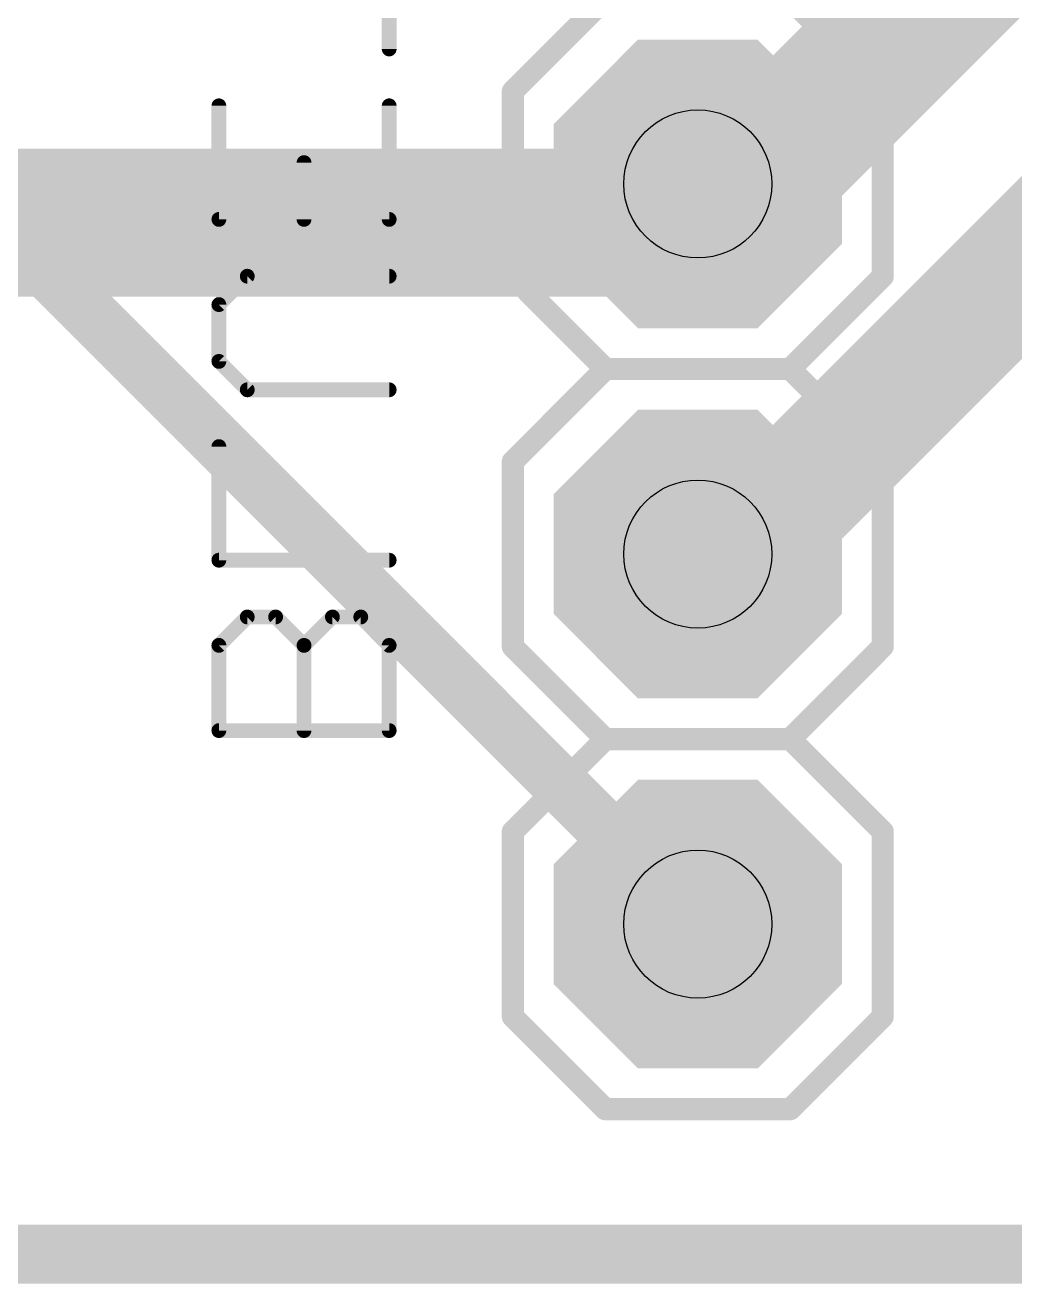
# Model space of a CAD drawing. Extents: x -15 to 99, y 4 to 73.
# Drawn here: x 51.97 to 58.76, y 3.61 to 12.25 of the extents above; entities that cross this region are included whole.
import ezdxf

# ---------------------------------------------------------------- set-up
doc = ezdxf.new("R2010")
doc.units = 0
for name, color, linetype in [('1', 22, 'CONTINUOUS'), ('122', 253, 'CONTINUOUS'), ('16', 175, 'CONTINUOUS'), ('17', 82, 'CONTINUOUS'), ('20', 7, 'CONTINUOUS'), ('21', 253, 'CONTINUOUS'), ('29', 253, 'CONTINUOUS'), ('30', 253, 'CONTINUOUS'), ('44', 253, 'CONTINUOUS'), ('51', 253, 'CONTINUOUS')]:
    doc.layers.add(name, color=color, linetype=linetype)

# ---------------------------------------------------------------- blocks, each defined once
blk = doc.blocks.new('RECT')
blk.add_solid([(-0.5, -0.5), (0.5, -0.5), (-0.5, 0.5), (0.5, 0.5)])
blk = doc.blocks.new('OCTAGONP')
at = {"const_width": 0.5}
blk.add_lwpolyline([(-0.25, -0.1036), (-0.25, 0.1036), (-0.1036, 0.25), (0.1036, 0.25), (0.25, 0.1036), (0.25, -0.1036), (0.1036, -0.25), (-0.1036, -0.25), (-0.25, -0.1036), (-0.25, 0.1036)], dxfattribs=at)

msp = doc.modelspace()

# ---------------------------------------------------------------- linework, layer by layer
at = {"layer": '1'}
for points, const_width in [([(56.4515, 11.1125), (56.5855, 11.1554)], 1.016), ([(56.4515, 11.1125), (56.2293, 10.8902)], 1.016), ([(56.2293, 10.8902), (15.5575, 10.8902)], 1.016), ([(5.08, 3.81), (95.25, 3.81)], 0.4064)]:
    msp.add_lwpolyline(points, dxfattribs=dict(at, const_width=const_width))
at = {"layer": '1', "const_width": 0.508}
for points in [[(56.663, 10.9135, 1), (56.508, 11.3973)], [(56.374, 11.3544, 1), (56.529, 10.8706)], [(56.6311, 10.9329, 1), (56.2719, 11.2921)], [(56.0496, 11.0699, 1), (56.4089, 10.7106)], [(56.2293, 10.6363, 1), (56.2293, 11.1442)]]:
    msp.add_lwpolyline(points, format="xyb", dxfattribs=at)
at = {"layer": '122', "const_width": 0.1016}
for points in [[(54.4661, 12.0815), (54.4661, 12.8611)], [(53.2967, 10.9121), (53.2967, 11.6917)], [(54.4661, 11.6917), (54.4661, 10.9121)], [(53.8814, 10.9121), (53.8814, 11.3019)], [(54.4661, 10.9121), (53.2967, 10.9121)], [(53.2967, 10.3274), (53.4916, 10.5223)], [(53.4916, 10.5223), (54.4661, 10.5223)], [(53.2967, 9.9376), (53.2967, 10.3274)], [(53.4916, 9.7427), (53.2967, 9.9376)], [(54.4661, 9.7427), (53.4916, 9.7427)], [(53.2967, 8.5733), (53.2967, 9.3529)], [(54.4661, 8.5733), (53.2967, 8.5733)], [(53.4916, 8.1835), (53.2967, 7.9886)], [(53.6865, 8.1835), (53.4916, 8.1835)], [(53.8814, 7.9886), (53.6865, 8.1835)], [(54.0763, 8.1835), (53.8814, 7.9886)], [(54.2712, 8.1835), (54.0763, 8.1835)], [(54.4661, 7.9886), (54.2712, 8.1835)], [(53.2967, 7.9886), (53.2967, 7.4039)], [(53.8814, 7.4039), (53.8814, 7.9886)], [(54.4661, 7.4039), (54.4661, 7.9886)], [(53.2967, 7.4039), (54.4661, 7.4039)]]:
    msp.add_lwpolyline(points, dxfattribs=at)
at = {"layer": '122', "const_width": 0.0508}
for points in [[(54.4407, 12.0815, 1), (54.4915, 12.0815)], [(53.3221, 11.6917, 1), (53.2713, 11.6917)], [(54.4915, 11.6917, 1), (54.4407, 11.6917)], [(53.9068, 11.3019, 1), (53.856, 11.3019)], [(53.2967, 10.9375, 1), (53.2967, 10.8867)], [(53.2713, 10.9121, 1), (53.3221, 10.9121)], [(53.856, 10.9121, 1), (53.9068, 10.9121)], [(54.4407, 10.9121, 1), (54.4915, 10.9121)], [(54.4661, 10.8867, 1), (54.4661, 10.9375)], [(53.4916, 10.5477, 1), (53.4916, 10.4969)], [(53.5095, 10.5043, 1), (53.4736, 10.5402)], [(54.4661, 10.4969, 1), (54.4661, 10.5477)], [(53.3221, 10.3274, 1), (53.2713, 10.3274)], [(53.2787, 10.3453, 1), (53.3146, 10.3094)], [(53.3146, 9.9555, 1), (53.2787, 9.9196)], [(53.2713, 9.9376, 1), (53.3221, 9.9376)], [(53.4916, 9.7681, 1), (53.4916, 9.7173)], [(53.4736, 9.7247, 1), (53.5095, 9.7606)], [(54.4661, 9.7173, 1), (54.4661, 9.7681)], [(53.3221, 9.3529, 1), (53.2713, 9.3529)], [(53.2967, 8.5987, 1), (53.2967, 8.5479)], [(53.2713, 8.5733, 1), (53.3221, 8.5733)], [(54.4661, 8.5479, 1), (54.4661, 8.5987)], [(53.4916, 8.2089, 1), (53.4916, 8.1581)], [(53.5095, 8.1655, 1), (53.4736, 8.2014)], [(53.7044, 8.2014, 1), (53.6685, 8.1655)], [(53.6865, 8.1581, 1), (53.6865, 8.2089)], [(54.0763, 8.2089, 1), (54.0763, 8.1581)], [(54.0942, 8.1655, 1), (54.0583, 8.2014)], [(54.2891, 8.2014, 1), (54.2532, 8.1655)], [(54.2712, 8.1581, 1), (54.2712, 8.2089)], [(53.3221, 7.9886, 1), (53.2713, 7.9886)], [(53.9068, 7.9886, 1), (53.856, 7.9886)], [(54.4915, 7.9886, 1), (54.4407, 7.9886)], [(53.2787, 8.0065, 1), (53.3146, 7.9706)], [(53.8634, 8.0065, 1), (53.8993, 7.9706)], [(53.8634, 7.9706, 1), (53.8993, 8.0065)], [(54.4481, 7.9706, 1), (54.484, 8.0065)], [(53.2967, 7.4293, 1), (53.2967, 7.3785)], [(53.2713, 7.4039, 1), (53.3221, 7.4039)], [(53.856, 7.4039, 1), (53.9068, 7.4039)], [(54.4407, 7.4039, 1), (54.4915, 7.4039)], [(54.4661, 7.3785, 1), (54.4661, 7.4293)]]:
    msp.add_lwpolyline(points, format="xyb", dxfattribs=at)
at = {"layer": '16'}
for points, const_width in [([(62.8968, 17.1133), (57.1183, 11.3347)], 1.016), ([(56.6738, 8.4455), (65.1193, 16.891)], 0.889), ([(48.895, 13.7795), (56.4515, 6.223)], 0.381), ([(56.6738, 11.3347), (56.5855, 11.1554)], 1.016), ([(57.1183, 11.3347), (56.6738, 11.3347)], 1.016), ([(56.6738, 8.4455), (56.5855, 8.6154)], 0.889), ([(56.4515, 6.223), (56.5855, 6.0754)], 0.381), ([(5.08, 3.81), (96.52, 3.81)], 0.4064)]:
    msp.add_lwpolyline(points, dxfattribs=dict(at, const_width=const_width))
for points, const_width in [([(56.6738, 11.5887, 1), (56.6738, 11.0808)], 0.508), ([(56.9016, 11.2226, 1), (56.4459, 11.4469)], 0.508), ([(57.1183, 11.0808, 1), (57.1183, 11.5887)], 0.508), ([(56.9386, 11.5144, 1), (57.2979, 11.1551)], 0.508), ([(56.3576, 11.2676, 1), (56.8133, 11.0432)], 0.508), ([(56.7827, 8.7179, 1), (56.3882, 8.5129)], 0.4445), ([(56.5166, 8.6027, 1), (56.8309, 8.2883)], 0.4445), ([(56.4765, 8.343, 1), (56.871, 8.548)], 0.4445), ([(56.522, 6.287, 1), (56.381, 6.159)], 0.1905), ([(56.3841, 6.1556, 1), (56.5189, 6.2904)], 0.1905), ([(56.5149, 6.0114, 1), (56.656, 6.1394)], 0.1905)]:
    msp.add_lwpolyline(points, format="xyb", dxfattribs=dict(at, const_width=const_width))
at = {"layer": '20', "const_width": 0.254}
msp.add_lwpolyline([(5.08, 3.81), (93.98, 3.81)], dxfattribs=at)
at = {"layer": '21', "const_width": 0.1524}
for points in [[(55.9505, 12.4254), (55.3155, 11.7904)], [(57.8555, 11.7904), (57.2205, 12.4254)], [(55.3155, 10.5204), (55.3155, 11.7904)], [(57.8555, 11.7904), (57.8555, 10.5204)], [(55.9505, 9.8854), (55.3155, 10.5204)], [(57.8555, 10.5204), (57.2205, 9.8854)], [(55.3155, 9.2504), (55.9505, 9.8854)], [(57.2205, 9.8854), (55.9505, 9.8854)], [(57.2205, 9.8854), (57.8555, 9.2504)], [(55.3155, 7.9804), (55.3155, 9.2504)], [(57.8555, 9.2504), (57.8555, 7.9804)], [(55.9505, 7.3454), (55.3155, 7.9804)], [(57.8555, 7.9804), (57.2205, 7.3454)], [(55.9505, 7.3454), (55.3155, 6.7104)], [(57.2205, 7.3454), (55.9505, 7.3454)], [(57.8555, 6.7104), (57.2205, 7.3454)], [(55.3155, 5.4404), (55.3155, 6.7104)], [(57.8555, 6.7104), (57.8555, 5.4404)], [(55.9505, 4.8054), (55.3155, 5.4404)], [(57.8555, 5.4404), (57.2205, 4.8054)], [(57.2205, 4.8054), (55.9505, 4.8054)]]:
    msp.add_lwpolyline(points, dxfattribs=at)
at = {"layer": '21', "const_width": 0.0762}
for points in [[(55.2885, 11.8174, 1), (55.3424, 11.7635)], [(55.3536, 11.7904, 1), (55.2774, 11.7904)], [(57.8936, 11.7904, 1), (57.8174, 11.7904)], [(57.8285, 11.7635, 1), (57.8824, 11.8174)], [(55.3424, 10.5474, 1), (55.2885, 10.4935)], [(55.2774, 10.5204, 1), (55.3536, 10.5204)], [(57.8174, 10.5204, 1), (57.8936, 10.5204)], [(57.8824, 10.4935, 1), (57.8285, 10.5474)], [(55.9505, 9.9235, 1), (55.9505, 9.8473)], [(55.9774, 9.8585, 1), (55.9235, 9.9124)], [(55.9235, 9.8585, 1), (55.9774, 9.9124)], [(57.2474, 9.9124, 1), (57.1935, 9.8585)], [(57.1935, 9.9124, 1), (57.2474, 9.8585)], [(57.2205, 9.8473, 1), (57.2205, 9.9235)], [(55.2885, 9.2774, 1), (55.3424, 9.2235)], [(55.3536, 9.2504, 1), (55.2774, 9.2504)], [(57.8936, 9.2504, 1), (57.8174, 9.2504)], [(57.8285, 9.2235, 1), (57.8824, 9.2774)], [(55.3424, 8.0074, 1), (55.2885, 7.9535)], [(57.8824, 7.9535, 1), (57.8285, 8.0074)], [(55.2774, 7.9804, 1), (55.3536, 7.9804)], [(57.8174, 7.9804, 1), (57.8936, 7.9804)], [(55.9505, 7.3835, 1), (55.9505, 7.3073)], [(55.9774, 7.3185, 1), (55.9235, 7.3724)], [(55.9235, 7.3185, 1), (55.9774, 7.3724)], [(57.2474, 7.3724, 1), (57.1935, 7.3185)], [(57.1935, 7.3724, 1), (57.2474, 7.3185)], [(57.2205, 7.3073, 1), (57.2205, 7.3835)], [(55.2885, 6.7374, 1), (55.3424, 6.6835)], [(55.3536, 6.7104, 1), (55.2774, 6.7104)], [(57.8936, 6.7104, 1), (57.8174, 6.7104)], [(57.8285, 6.6835, 1), (57.8824, 6.7374)], [(55.3424, 5.4674, 1), (55.2885, 5.4135)], [(55.2774, 5.4404, 1), (55.3536, 5.4404)], [(57.8174, 5.4404, 1), (57.8936, 5.4404)], [(57.8824, 5.4135, 1), (57.8285, 5.4674)], [(55.9505, 4.8435, 1), (55.9505, 4.7673)], [(55.9235, 4.7785, 1), (55.9774, 4.8324)], [(57.1935, 4.8324, 1), (57.2474, 4.7785)], [(57.2205, 4.7673, 1), (57.2205, 4.8435)]]:
    msp.add_lwpolyline(points, format="xyb", dxfattribs=at)
at = {"layer": '44'}
for centre in [(56.5855, 11.1554), (56.5855, 8.6154), (56.5855, 6.0754)]:
    msp.add_circle(centre, 0.508, dxfattribs=at)

# ---------------------------------------------------------------- block references
at = {"layer": '17', "xscale": 1.778, "yscale": 1.778}
for p in [(56.5855, 11.1554), (56.5855, 11.1554), (56.5855, 8.6154), (56.5855, 8.6154), (56.5855, 6.0754), (56.5855, 6.0754)]:
    msp.add_blockref('OCTAGONP', p, dxfattribs=at)
at = {"layer": '29', "xscale": 1.9812, "yscale": 1.9812}
for p in [(56.5855, 11.1554), (56.5855, 8.6154), (56.5855, 6.0754)]:
    msp.add_blockref('OCTAGONP', p, dxfattribs=at)
at = {"layer": '30', "xscale": 1.9812, "yscale": 1.9812}
for p in [(56.5855, 11.1554), (56.5855, 8.6154), (56.5855, 6.0754)]:
    msp.add_blockref('OCTAGONP', p, dxfattribs=at)
at = {"layer": '51', "xscale": 0.508, "yscale": 0.508, "rotation": 270}
for p in [(56.5855, 11.1554), (56.5855, 8.6154), (56.5855, 6.0754)]:
    msp.add_blockref('RECT', p, dxfattribs=at)

doc.saveas('drawing.dxf')
